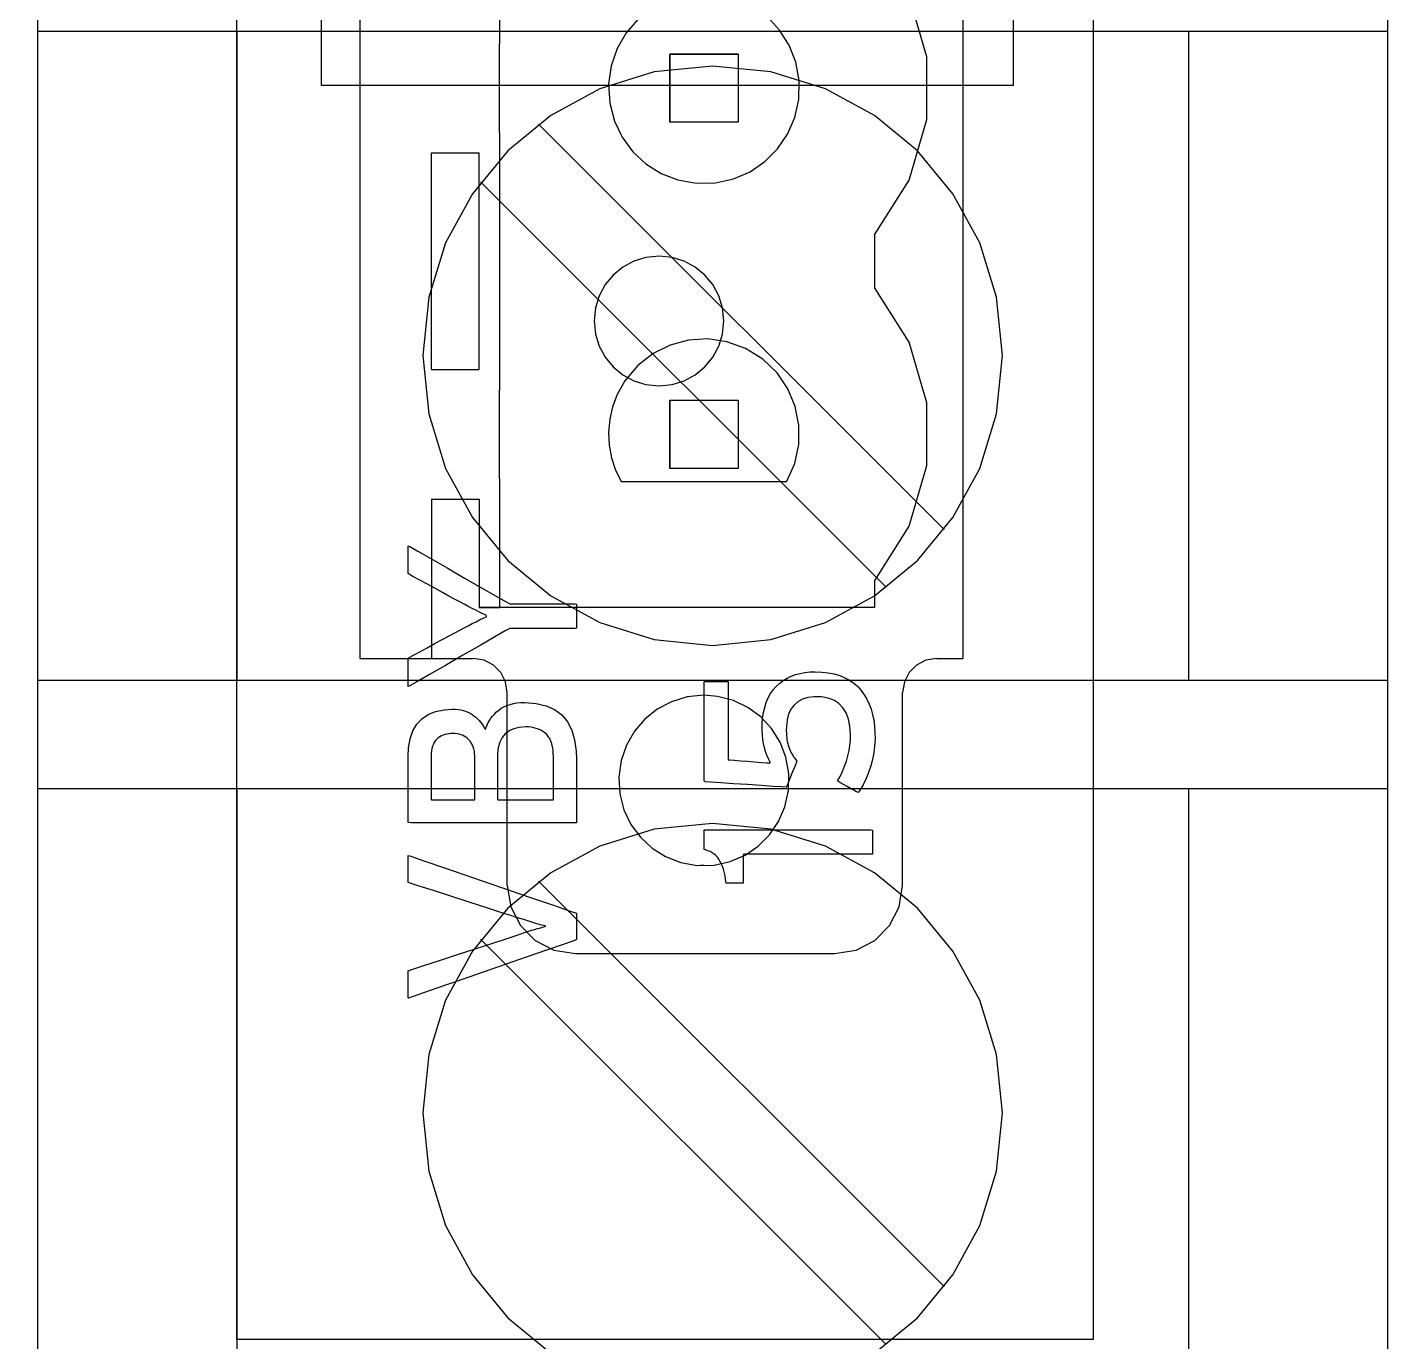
# Model space of a CAD drawing. Extents: x 1 to 47.7, y 0.2 to 33.5.
# Drawn here: x 35.138 to 35.927, y 9.442 to 10.201 of the extents above; entities that cross this region are included whole.
import ezdxf

# ---------------------------------------------------------------- set-up
doc = ezdxf.new("R2010")
doc.units = 0
doc.header["$MEASUREMENT"] = 0
for name, color, linetype in [('1_1__SCREW_TERMINAL_BLOCK_', 7, 'CONTINUOUS'), ('1_2__SCREW_TERMINAL_BLOCK_', 7, 'CONTINUOUS'), ('1_3__CONNECTORIZED_RELAY__', 7, 'CONTINUOUS'), ('1_4__CONNECTORIZED_RELAY__', 7, 'CONTINUOUS')]:
    doc.layers.add(name, color=color, linetype=linetype)

msp = doc.modelspace()

# ---------------------------------------------------------------- linework, layer by layer
at = {"layer": '1_1__SCREW_TERMINAL_BLOCK_'}
for points in [[(35.14413, 11.27718), (35.14413, 11.05647), (35.14413, 10.82495), (35.14413, 10.35542), (35.14413, 10.13039), (35.14413, 10.02314), (35.14413, 9.92049), (35.14413, 9.82325), (35.14413, 9.73222), (35.14413, 9.64822), (35.14413, 9.57206), (35.14413, 9.50455), (35.14413, 9.4465), (35.14413, 9.39873)], [(35.92407, 9.39873), (35.92407, 9.4465), (35.92407, 9.50455), (35.92407, 9.57206), (35.92407, 9.64822), (35.92407, 9.73222), (35.92407, 9.82325), (35.92407, 9.92049), (35.92407, 10.02314), (35.92407, 10.13039), (35.92407, 10.35542), (35.92407, 10.82495), (35.92407, 11.05647), (35.92407, 11.27718)], [(35.14413, 10.1991), (35.92407, 10.1991)], [(35.25917, 10.1991), (35.25917, 9.8241)], [(35.80903, 10.1991), (35.80903, 9.8241)], [(35.43351, 10.14534), (35.66778, 9.91126)], [(35.40009, 10.1121), (35.63436, 9.87783)], [(35.14413, 9.8241), (35.92407, 9.8241)], [(35.14413, 9.76157), (35.92407, 9.76157)], [(35.25917, 9.76157), (35.25917, 9.38657)], [(35.80903, 9.76157), (35.80903, 9.38657)], [(35.62765, 9.43531), (35.65244, 9.45575), (35.6729, 9.48053), (35.68835, 9.50897), (35.69812, 9.5404), (35.70152, 9.57415), (35.69812, 9.60785), (35.68835, 9.63924), (35.6729, 9.66765), (35.65244, 9.6924), (35.62765, 9.71283), (35.59921, 9.72826), (35.5678, 9.73801), (35.5341, 9.74141), (35.50039, 9.73801), (35.46898, 9.72826), (35.44054, 9.71283), (35.41576, 9.6924), (35.3953, 9.66765), (35.37985, 9.63924), (35.37008, 9.60785), (35.36667, 9.57415), (35.37008, 9.5404), (35.37985, 9.50897), (35.3953, 9.48053), (35.41576, 9.45575), (35.44054, 9.43531)], [(35.43351, 9.70799), (35.66778, 9.47373)], [(35.40009, 9.67457), (35.63436, 9.44031)]]:
    msp.add_lwpolyline(points, dxfattribs=at)
msp.add_lwpolyline([(35.5341, 10.17894), (35.50039, 10.17554), (35.46898, 10.16579), (35.44054, 10.15036), (35.41576, 10.12993), (35.3953, 10.10517), (35.37985, 10.07676), (35.37008, 10.04537), (35.36667, 10.01168), (35.37008, 9.97793), (35.37985, 9.94649), (35.3953, 9.91805), (35.41576, 9.89328), (35.44054, 9.87284), (35.46898, 9.8574), (35.50039, 9.84765), (35.5341, 9.84425), (35.5678, 9.84765), (35.59921, 9.8574), (35.62765, 9.87284), (35.65244, 9.89328), (35.6729, 9.91805), (35.68835, 9.94649), (35.69812, 9.97793), (35.70152, 10.01168), (35.69812, 10.04537), (35.68835, 10.07676), (35.6729, 10.10517), (35.65244, 10.12993), (35.62765, 10.15036), (35.59921, 10.16579), (35.5678, 10.17554)], close=True, dxfattribs=at)
at = {"layer": '1_2__SCREW_TERMINAL_BLOCK_'}
for points in [[(35.25909, 11.89332), (35.25909, 9.44332)], [(35.7541, 9.44332), (35.7541, 11.89332)], [(35.3303, 11.49573), (35.3303, 9.83666)], [(35.67868, 11.49573), (35.67868, 9.83666)], [(35.41097, 10.34067), (35.41097, 10.19172)], [(35.62752, 10.08139), (35.64768, 10.11306), (35.65776, 10.14811), (35.65776, 10.18428), (35.64768, 10.21932), (35.62752, 10.25099)], [(35.49084, 10.20589), (35.48411, 10.19807), (35.47892, 10.18908), (35.47548, 10.17912), (35.474, 10.16841), (35.47465, 10.15747), (35.47733, 10.14718), (35.48184, 10.13778), (35.48798, 10.12947), (35.49554, 10.12245), (35.50431, 10.11694), (35.51409, 10.11314), (35.52467, 10.11124), (35.53566, 10.11146), (35.5461, 10.11375), (35.55569, 10.11791), (35.56424, 10.12374), (35.57153, 10.13103), (35.57736, 10.13958), (35.58152, 10.14917), (35.58381, 10.15961), (35.58403, 10.1706), (35.58214, 10.18118), (35.57833, 10.19096), (35.57282, 10.19974), (35.5658, 10.20729)], [(35.41097, 10.18979), (35.41097, 10.19172)], [(35.41097, 10.14256), (35.41097, 10.18979)], [(35.50941, 10.1465), (35.50941, 10.18589)], [(35.50941, 10.18589), (35.54877, 10.18589)], [(35.50941, 10.18589), (35.50941, 10.18589)], [(35.54877, 10.18589), (35.50941, 10.18589)], [(35.50941, 10.18589), (35.50941, 10.1465)], [(35.54877, 10.18589), (35.54877, 10.1465)], [(35.54877, 10.1465), (35.50941, 10.1465)], [(35.41097, 10.14064), (35.41097, 10.14256)], [(35.41097, 10.14064), (35.41097, 9.99171)], [(35.37161, 10.00359), (35.37161, 10.12878)], [(35.37161, 10.12878), (35.39917, 10.12878)], [(35.39917, 10.00359), (35.39917, 10.12878)], [(35.52688, 10.11112), (35.52688, 10.11112)], [(35.62752, 10.08139), (35.62752, 10.05101)], [(35.62752, 9.88139), (35.64768, 9.91307), (35.65776, 9.94811), (35.65776, 9.98427), (35.64768, 10.01932), (35.62752, 10.05101)], [(35.57682, 9.93863), (35.58156, 9.94926), (35.58391, 9.9603), (35.58396, 9.97141), (35.58182, 9.98223), (35.57757, 9.99242), (35.57131, 10.00165), (35.56312, 10.00956), (35.55316, 10.01578), (35.54235, 10.0197), (35.53126, 10.02128), (35.52022, 10.02059), (35.50957, 10.01774), (35.49966, 10.01281), (35.49084, 10.00589), (35.48345, 9.99709), (35.47902, 9.98921), (35.47634, 9.98214), (35.47466, 9.97485), (35.47399, 9.96743), (35.47433, 9.95999), (35.47567, 9.95264), (35.47801, 9.94549), (35.48136, 9.93863)], [(35.37161, 10.00359), (35.39917, 10.00359)], [(35.41097, 9.98981), (35.41097, 9.99171)], [(35.41097, 9.94256), (35.41097, 9.98981)], [(35.50941, 9.94652), (35.50941, 9.98588)], [(35.50941, 9.98588), (35.54877, 9.98588)], [(35.50941, 9.98588), (35.50941, 9.94652)], [(35.50941, 9.98588), (35.50941, 9.98588)], [(35.50941, 9.98588), (35.54877, 9.98588)], [(35.54877, 9.98588), (35.54877, 9.94652)], [(35.54877, 9.94652), (35.50941, 9.94652)], [(35.41097, 9.94066), (35.41097, 9.94256)], [(35.41097, 9.94066), (35.41097, 9.86617)], [(35.57682, 9.93863), (35.48136, 9.93863)], [(35.37161, 9.92878), (35.37161, 9.83666)], [(35.37161, 9.92878), (35.39917, 9.92878)], [(35.39917, 9.92878), (35.39917, 9.86617)], [(35.62752, 9.88139), (35.62752, 9.86617)], [(35.62752, 9.86617), (35.39917, 9.86617)], [(35.39917, 9.86617), (35.41097, 9.86617)], [(35.6157, 9.86617), (35.41097, 9.86617)], [(35.6157, 9.86617), (35.6157, 9.86617)], [(35.62752, 9.86617), (35.6157, 9.86617)], [(35.3303, 9.83666), (35.35192, 9.83666)], [(35.35192, 9.83666), (35.37161, 9.83666)], [(35.37161, 9.83666), (35.39581, 9.83666)], [(35.4155, 9.81696), (35.4145, 9.8232), (35.4117, 9.82861), (35.40744, 9.83286), (35.40203, 9.83566), (35.39581, 9.83666)], [(35.66355, 9.83666), (35.65732, 9.83566), (35.65192, 9.83286), (35.64765, 9.82861), (35.64486, 9.8232), (35.64385, 9.81696)], [(35.66355, 9.83666), (35.67868, 9.83666)], [(35.4155, 9.70555), (35.4155, 9.81696)], [(35.64385, 9.70555), (35.64385, 9.81696)], [(35.52908, 9.71697), (35.52713, 9.71703)], [(35.4155, 9.70555), (35.4155, 9.70555)], [(35.4155, 9.70555), (35.41751, 9.69312), (35.4231, 9.68231), (35.43162, 9.67379), (35.44242, 9.6682), (35.45486, 9.66619)], [(35.60449, 9.66619), (35.61693, 9.6682), (35.62773, 9.67379), (35.63626, 9.68231), (35.64185, 9.69312), (35.64385, 9.70555)], [(35.45329, 9.66622), (35.45332, 9.66622)], [(35.45486, 9.66619), (35.60449, 9.66619)], [(35.25909, 9.44332), (35.7541, 9.44332)]]:
    msp.add_lwpolyline(points, dxfattribs=at)
msp.add_lwpolyline([(35.52908, 9.81539), (35.5194, 9.81444), (35.51036, 9.8117), (35.50214, 9.80737), (35.49494, 9.80162), (35.48893, 9.79465), (35.4843, 9.78662), (35.48123, 9.77773), (35.47991, 9.76816), (35.48049, 9.75839), (35.48288, 9.7492), (35.48691, 9.74081), (35.49238, 9.73339), (35.49913, 9.72713), (35.50696, 9.72221), (35.51569, 9.71882), (35.52514, 9.71713), (35.53496, 9.71732), (35.54428, 9.71936), (35.55284, 9.72308), (35.56047, 9.72828), (35.56698, 9.73479), (35.57218, 9.74242), (35.5759, 9.75098), (35.57794, 9.7603), (35.57813, 9.77012), (35.57645, 9.77957), (35.57305, 9.7883), (35.56813, 9.79613), (35.56187, 9.80288), (35.55445, 9.80836), (35.54606, 9.81238), (35.53687, 9.81478), (35.52908, 9.81539), (35.52908, 9.81539), (35.52908, 9.81539), (35.52908, 9.81539), (35.52908, 9.81539), (35.52908, 9.81539), (35.52908, 9.81539), (35.52908, 9.81539)], close=True, dxfattribs=at)
at = {"layer": '1_3__CONNECTORIZED_RELAY__'}
msp.add_lwpolyline([(34.96791, 10.35292), (35.30794, 10.35292), (35.30794, 10.16791), (35.7079, 10.16791), (35.7079, 10.35292), (36.04792, 10.35292), (36.04792, 10.90275), (35.7079, 10.90275), (35.7079, 11.08776), (35.30794, 11.08776), (35.30794, 10.90275), (34.96791, 10.90275), (34.96791, 10.35292)], dxfattribs=at)
for points in [[(35.50312, 9.99417), (35.51067, 9.99493), (35.51771, 9.99712), (35.52408, 10.00058), (35.52963, 10.00516), (35.5342, 10.01071), (35.53766, 10.01708), (35.53985, 10.02413), (35.54061, 10.03168), (35.53985, 10.03924), (35.53766, 10.04627), (35.5342, 10.05264), (35.52963, 10.05819), (35.52408, 10.06277), (35.51771, 10.06623), (35.51067, 10.06841), (35.50312, 10.06917), (35.49556, 10.06841), (35.48851, 10.06623), (35.48214, 10.06277), (35.47659, 10.05819), (35.47201, 10.05264), (35.46855, 10.04627), (35.46636, 10.03924), (35.4656, 10.03168), (35.46636, 10.02413), (35.46855, 10.01708), (35.47201, 10.01071), (35.47659, 10.00516), (35.48214, 10.00058), (35.48851, 9.99712), (35.49556, 9.99493)], [(35.41697, 9.86814), (35.41839, 9.86814), (35.42219, 9.86814), (35.42765, 9.86814), (35.43405, 9.86814), (35.44068, 9.86814), (35.44682, 9.86814), (35.45176, 9.86814), (35.45478, 9.86814), (35.45538, 9.86806), (35.45538, 9.86719), (35.45538, 9.86555), (35.45538, 9.86339), (35.45538, 9.86098), (35.45538, 9.85858), (35.45538, 9.85646), (35.45538, 9.85487), (35.45538, 9.85409), (35.4546, 9.85404), (35.45138, 9.85404), (35.44629, 9.85404), (35.44007, 9.85404), (35.43343, 9.85404), (35.42707, 9.85404), (35.42173, 9.85404), (35.41811, 9.85404), (35.4169, 9.85403), (35.41435, 9.85257), (35.40826, 9.84907), (35.39974, 9.84417), (35.38988, 9.8385), (35.37976, 9.83269), (35.37049, 9.82737), (35.36316, 9.82315), (35.35887, 9.82069), (35.35819, 9.82043), (35.35819, 9.82155), (35.35819, 9.82355), (35.35819, 9.82612), (35.35819, 9.82896), (35.35819, 9.83176), (35.35819, 9.83421), (35.35819, 9.836), (35.35819, 9.83682), (35.35887, 9.83722), (35.36126, 9.83852), (35.36489, 9.8405), (35.36928, 9.8429), (35.37391, 9.84543), (35.3783, 9.84782), (35.38193, 9.84981), (35.38432, 9.85111), (35.38548, 9.85173), (35.38805, 9.85309), (35.39053, 9.85438), (35.39292, 9.85561), (35.39521, 9.85678), (35.39741, 9.85788), (35.39951, 9.85892), (35.40152, 9.85989), (35.40343, 9.8608), (35.4033, 9.86164), (35.40143, 9.86252), (35.39945, 9.86348), (35.39737, 9.86451), (35.39518, 9.86561), (35.39289, 9.86678), (35.39049, 9.86802), (35.38798, 9.86933), (35.38537, 9.87072), (35.3843, 9.87131), (35.38177, 9.8727), (35.37802, 9.87475), (35.37357, 9.87719), (35.36892, 9.87974), (35.36456, 9.88213), (35.361, 9.88408), (35.35874, 9.88532), (35.35819, 9.88567), (35.35819, 9.88658), (35.35819, 9.88841), (35.35819, 9.89086), (35.35819, 9.89363), (35.35819, 9.89641), (35.35819, 9.89891), (35.35819, 9.90081), (35.35819, 9.90181), (35.35911, 9.90137), (35.36373, 9.89872), (35.37128, 9.89438), (35.38068, 9.88898), (35.39082, 9.88315), (35.40062, 9.87753), (35.40897, 9.87273), (35.41478, 9.86939)], [(35.59336, 9.82898), (35.59725, 9.82882), (35.60091, 9.82839), (35.60433, 9.82771), (35.60751, 9.82676), (35.61046, 9.82556), (35.61317, 9.82409), (35.61564, 9.82237), (35.61788, 9.82038), (35.61988, 9.81814), (35.62165, 9.81571), (35.6232, 9.81311), (35.62453, 9.81034), (35.62564, 9.80739), (35.62653, 9.80428), (35.6272, 9.801), (35.62765, 9.79754), (35.62788, 9.79392), (35.62789, 9.79004), (35.62766, 9.78606), (35.62717, 9.78216), (35.62644, 9.77832), (35.62545, 9.77455), (35.62422, 9.77085), (35.62274, 9.76723), (35.62101, 9.76367), (35.61903, 9.76018), (35.61812, 9.75915), (35.61718, 9.75968), (35.61565, 9.76055), (35.61376, 9.76162), (35.61172, 9.76278), (35.60974, 9.76391), (35.60802, 9.76488), (35.6068, 9.76558), (35.60627, 9.76588), (35.60769, 9.76849), (35.60912, 9.77143), (35.61036, 9.7744), (35.61141, 9.77738), (35.61227, 9.78039), (35.61294, 9.78341), (35.61342, 9.78645), (35.61371, 9.78951), (35.6138, 9.79281), (35.61343, 9.79752), (35.61257, 9.80166), (35.6112, 9.80523), (35.60934, 9.80822), (35.60698, 9.81064), (35.60411, 9.81249), (35.60075, 9.81376), (35.59689, 9.81446), (35.59274, 9.81455), (35.58915, 9.81406), (35.58602, 9.8131), (35.58333, 9.81167), (35.5811, 9.80976), (35.57932, 9.80737), (35.57799, 9.80451), (35.57712, 9.80118), (35.57669, 9.79737), (35.57665, 9.79478), (35.57669, 9.79349), (35.57677, 9.79223), (35.57689, 9.79101), (35.57704, 9.78983), (35.57724, 9.78869), (35.57747, 9.78758), (35.57775, 9.78651), (35.57806, 9.78548), (35.57845, 9.78449), (35.57887, 9.78352), (35.57933, 9.78258), (35.57982, 9.78165), (35.58035, 9.78074), (35.5809, 9.77985), (35.58149, 9.77898), (35.58211, 9.77812), (35.58276, 9.77729), (35.58254, 9.77675), (35.58196, 9.7753), (35.58111, 9.77322), (35.58011, 9.77077), (35.57907, 9.76822), (35.5781, 9.76582), (35.5773, 9.76386), (35.57678, 9.76259), (35.57656, 9.76227), (35.57414, 9.76243), (35.56906, 9.76278), (35.56215, 9.76324), (35.55426, 9.76378), (35.54623, 9.76432), (35.5389, 9.76482), (35.53312, 9.76521), (35.52972, 9.76544), (35.52917, 9.76591), (35.52917, 9.76966), (35.52917, 9.77644), (35.52917, 9.78521), (35.52917, 9.79496), (35.52917, 9.80464), (35.52917, 9.81325), (35.52917, 9.81974), (35.52917, 9.82309), (35.5294, 9.82334), (35.53048, 9.82334), (35.53223, 9.82334), (35.5344, 9.82334), (35.53675, 9.82334), (35.53903, 9.82334), (35.54099, 9.82334), (35.5424, 9.82334), (35.543, 9.82334), (35.54301, 9.82204), (35.54301, 9.81795), (35.54301, 9.81186), (35.54301, 9.80456), (35.54301, 9.79686), (35.54301, 9.78957), (35.54301, 9.78347), (35.54301, 9.77939), (35.54302, 9.77809), (35.5441, 9.77801), (35.54661, 9.77782), (35.55011, 9.77756), (35.55418, 9.77725), (35.55837, 9.77694), (35.56224, 9.77665), (35.56536, 9.77642), (35.56729, 9.77628), (35.56733, 9.77684), (35.56632, 9.77871), (35.56543, 9.78071), (35.56467, 9.78283), (35.56403, 9.78508), (35.56352, 9.78745), (35.56312, 9.78994), (35.56285, 9.79256), (35.5627, 9.7953), (35.56273, 9.79859), (35.56299, 9.80208), (35.56347, 9.80536), (35.56416, 9.80842), (35.56507, 9.81127), (35.56619, 9.81391), (35.56754, 9.81633), (35.56909, 9.81854), (35.57087, 9.82054), (35.57283, 9.82231), (35.57493, 9.82387), (35.57716, 9.82522), (35.57952, 9.82637), (35.58202, 9.82731), (35.58466, 9.82804), (35.58742, 9.82856), (35.59032, 9.82887)], [(35.42556, 9.81127), (35.43213, 9.81074), (35.43788, 9.80936), (35.44281, 9.80712), (35.44693, 9.80402), (35.45023, 9.80007), (35.45272, 9.79526), (35.45439, 9.78958), (35.45525, 9.78305), (35.45538, 9.77876), (35.45538, 9.77622), (35.45538, 9.77164), (35.45538, 9.76575), (35.45538, 9.75927), (35.45538, 9.75291), (35.45538, 9.74738), (35.45538, 9.7434), (35.45538, 9.74169), (35.45245, 9.74167), (35.44326, 9.74167), (35.42962, 9.74167), (35.41339, 9.74167), (35.39644, 9.74167), (35.38063, 9.74167), (35.36782, 9.74167), (35.35987, 9.74167), (35.35819, 9.74184), (35.35819, 9.7442), (35.35819, 9.74873), (35.35819, 9.75471), (35.35819, 9.76139), (35.35819, 9.76803), (35.35819, 9.77388), (35.35819, 9.77821), (35.35819, 9.78028), (35.35843, 9.78494), (35.35933, 9.7902), (35.36092, 9.79477), (35.36319, 9.79863), (35.36614, 9.80178), (35.36977, 9.80424), (35.37408, 9.80599), (35.37908, 9.80704), (35.38381, 9.80737), (35.38546, 9.8073), (35.38704, 9.80715), (35.38856, 9.8069), (35.39001, 9.80656), (35.39139, 9.80613), (35.3927, 9.80561), (35.39395, 9.805), (35.39513, 9.80429), (35.39624, 9.80351), (35.39728, 9.80267), (35.39827, 9.80178), (35.3992, 9.80084), (35.40007, 9.79983), (35.40089, 9.79877), (35.40164, 9.79765), (35.40234, 9.79648), (35.40295, 9.79554), (35.40333, 9.79691), (35.40383, 9.79826), (35.40445, 9.79958), (35.40518, 9.80088), (35.40603, 9.80214), (35.40699, 9.80337), (35.40807, 9.80458), (35.40926, 9.80576), (35.41057, 9.80689), (35.412, 9.80789), (35.41356, 9.80876), (35.41525, 9.8095), (35.41706, 9.81011), (35.419, 9.81059), (35.42106, 9.81094), (35.42325, 9.81117)], [(35.42597, 9.79715), (35.42238, 9.79685), (35.41924, 9.79609), (35.41655, 9.79487), (35.41431, 9.79318), (35.41252, 9.79102), (35.41118, 9.7884), (35.41029, 9.78532), (35.40985, 9.78176), (35.4098, 9.78001), (35.4098, 9.77782), (35.4098, 9.77431), (35.4098, 9.77), (35.4098, 9.76543), (35.4098, 9.76112), (35.4098, 9.75761), (35.4098, 9.75541), (35.40995, 9.75495), (35.41202, 9.75495), (35.41598, 9.75495), (35.42117, 9.75495), (35.42691, 9.75495), (35.43255, 9.75495), (35.4374, 9.75495), (35.4408, 9.75495), (35.44208, 9.75495), (35.44208, 9.75595), (35.44208, 9.7586), (35.44208, 9.76238), (35.44208, 9.76676), (35.44208, 9.77124), (35.44208, 9.77528), (35.44208, 9.77836), (35.44208, 9.77997), (35.44206, 9.78155), (35.4419, 9.78362), (35.44162, 9.78553), (35.44121, 9.78729), (35.44066, 9.78889), (35.43999, 9.79033), (35.43918, 9.79161), (35.43824, 9.79274), (35.43719, 9.7937), (35.43607, 9.7945), (35.43488, 9.79521), (35.4336, 9.7958), (35.43224, 9.79628), (35.4308, 9.79666), (35.42927, 9.79693), (35.42766, 9.79709)], [(35.38424, 9.79328), (35.38297, 9.79324), (35.38175, 9.79313), (35.38059, 9.79293), (35.37947, 9.79266), (35.37841, 9.79231), (35.37739, 9.79188), (35.37643, 9.79137), (35.37552, 9.79078), (35.37469, 9.79007), (35.37396, 9.78921), (35.37333, 9.78824), (35.37279, 9.78716), (35.37235, 9.78599), (35.37199, 9.7847), (35.37173, 9.78331), (35.37156, 9.78182), (35.37149, 9.78022), (35.37149, 9.77925), (35.37149, 9.77668), (35.37149, 9.773), (35.37149, 9.7687), (35.37149, 9.76428), (35.37149, 9.76022), (35.37149, 9.75703), (35.37149, 9.7552), (35.37174, 9.75495), (35.37356, 9.75495), (35.37674, 9.75495), (35.38077, 9.75495), (35.38518, 9.75495), (35.38946, 9.75495), (35.39312, 9.75495), (35.39568, 9.75495), (35.39665, 9.75495), (35.39665, 9.75592), (35.39665, 9.75849), (35.39665, 9.76217), (35.39665, 9.76647), (35.39665, 9.77089), (35.39665, 9.77495), (35.39665, 9.77814), (35.39665, 9.77997), (35.39664, 9.78064), (35.39661, 9.78145), (35.39655, 9.78224), (35.39645, 9.78299), (35.39633, 9.78371), (35.39617, 9.7844), (35.39597, 9.78505), (35.39575, 9.78567), (35.39549, 9.78625), (35.39523, 9.78682), (35.39495, 9.78736), (35.39466, 9.78788), (35.39434, 9.78837), (35.39401, 9.78885), (35.39366, 9.7893), (35.3933, 9.78972), (35.39291, 9.79013), (35.3923, 9.79066), (35.39144, 9.79127), (35.39055, 9.79181), (35.3896, 9.79226), (35.38862, 9.79262), (35.38759, 9.79291), (35.38651, 9.79312), (35.3854, 9.79324)], [(35.62636, 9.72352), (35.6235, 9.72352), (35.61592, 9.72352), (35.60506, 9.72352), (35.59238, 9.72352), (35.57933, 9.72352), (35.56737, 9.72352), (35.55797, 9.72352), (35.55257, 9.72352), (35.55183, 9.72336), (35.55183, 9.72215), (35.55183, 9.72004), (35.55183, 9.71736), (35.55183, 9.71444), (35.55183, 9.7116), (35.55183, 9.70917), (35.55183, 9.70747), (35.55183, 9.70683), (35.55144, 9.70683), (35.55042, 9.70683), (35.54896, 9.70683), (35.54725, 9.70683), (35.54549, 9.70683), (35.54388, 9.70683), (35.54262, 9.70683), (35.54189, 9.70683), (35.54172, 9.70769), (35.54152, 9.70938), (35.54126, 9.71102), (35.54094, 9.71259), (35.54055, 9.7141), (35.54009, 9.71556), (35.53957, 9.71696), (35.53898, 9.7183), (35.53833, 9.71958), (35.53762, 9.72076), (35.53682, 9.72184), (35.53592, 9.72281), (35.53491, 9.72367), (35.53381, 9.72443), (35.53261, 9.72507), (35.53131, 9.72561), (35.52991, 9.72605), (35.52917, 9.72634), (35.52917, 9.72716), (35.52917, 9.7286), (35.52917, 9.73043), (35.52917, 9.73243), (35.52917, 9.73437), (35.52917, 9.73603), (35.52917, 9.73719), (35.52917, 9.73763), (35.53289, 9.73763), (35.54278, 9.73763), (35.55695, 9.73763), (35.57348, 9.73763), (35.59049, 9.73763), (35.60608, 9.73763), (35.61835, 9.73763), (35.62539, 9.73763), (35.62636, 9.73749), (35.62636, 9.73647), (35.62636, 9.73469), (35.62636, 9.73242), (35.62636, 9.72996), (35.62636, 9.72756), (35.62636, 9.7255), (35.62636, 9.72406)], [(35.45538, 9.68951), (35.45538, 9.68894), (35.45538, 9.68741), (35.45538, 9.68523), (35.45538, 9.68267), (35.45538, 9.68001), (35.45538, 9.67755), (35.45538, 9.67557), (35.45538, 9.67436), (35.45487, 9.67395), (35.44887, 9.67187), (35.43752, 9.66792), (35.42263, 9.66275), (35.40602, 9.65697), (35.38948, 9.65123), (35.37484, 9.64614), (35.3639, 9.64234), (35.35848, 9.64045), (35.35819, 9.64067), (35.35819, 9.642), (35.35819, 9.6441), (35.35819, 9.64667), (35.35819, 9.64941), (35.35819, 9.65203), (35.35819, 9.65424), (35.35819, 9.65573), (35.35822, 9.65623), (35.36091, 9.65711), (35.36733, 9.65921), (35.37633, 9.66215), (35.38674, 9.66556), (35.39741, 9.66905), (35.40719, 9.67224), (35.41492, 9.67477), (35.41946, 9.67625), (35.42063, 9.67665), (35.42167, 9.677), (35.42273, 9.67736), (35.42381, 9.67772), (35.42491, 9.67809), (35.42603, 9.67846), (35.42717, 9.67884), (35.42833, 9.67922), (35.42951, 9.67962), (35.43071, 9.67996), (35.43185, 9.68028), (35.43293, 9.68058), (35.43394, 9.68086), (35.4349, 9.68111), (35.43578, 9.68135), (35.43661, 9.68157), (35.43737, 9.68177), (35.43782, 9.68194), (35.4371, 9.68212), (35.43632, 9.68233), (35.43547, 9.68257), (35.43456, 9.68283), (35.43358, 9.68312), (35.43254, 9.68344), (35.43144, 9.68379), (35.43028, 9.68417), (35.42906, 9.68455), (35.42786, 9.68491), (35.42668, 9.68526), (35.42553, 9.68561), (35.4244, 9.68595), (35.42329, 9.68628), (35.42221, 9.68661), (35.42116, 9.68694), (35.42012, 9.68725), (35.41812, 9.6879), (35.4123, 9.68978), (35.40371, 9.69256), (35.39349, 9.69586), (35.38281, 9.69932), (35.3728, 9.70255), (35.36463, 9.7052), (35.35944, 9.70687), (35.35819, 9.70732), (35.35819, 9.70819), (35.35819, 9.70995), (35.35819, 9.7123), (35.35819, 9.71495), (35.35819, 9.71762), (35.35819, 9.72001), (35.35819, 9.72183), (35.35819, 9.72279), (35.3597, 9.72236), (35.36734, 9.71973), (35.37983, 9.71544), (35.39537, 9.71011), (35.41215, 9.70435), (35.42834, 9.69879), (35.44216, 9.69405), (35.45177, 9.69075)]]:
    msp.add_lwpolyline(points, close=True, dxfattribs=at)
at = {"layer": '1_4__CONNECTORIZED_RELAY__'}
for points in [[(35.25909, 11.89332), (35.25909, 9.44332)], [(35.7541, 9.44332), (35.7541, 11.89332)], [(35.3303, 11.49573), (35.3303, 9.83666)], [(35.67868, 11.49573), (35.67868, 9.83666)], [(35.41097, 10.34067), (35.41097, 10.19172)], [(35.62752, 10.08139), (35.64768, 10.11306), (35.65776, 10.14811), (35.65776, 10.18428), (35.64768, 10.21932), (35.62752, 10.25099)], [(35.49084, 10.20589), (35.48411, 10.19807), (35.47892, 10.18908), (35.47548, 10.17912), (35.474, 10.16841), (35.47465, 10.15747), (35.47733, 10.14718), (35.48184, 10.13778), (35.48798, 10.12947), (35.49554, 10.12245), (35.50431, 10.11694), (35.51409, 10.11314), (35.52467, 10.11124), (35.53566, 10.11146), (35.5461, 10.11375), (35.55569, 10.11791), (35.56424, 10.12374), (35.57153, 10.13103), (35.57736, 10.13958), (35.58152, 10.14917), (35.58381, 10.15961), (35.58403, 10.1706), (35.58214, 10.18118), (35.57833, 10.19096), (35.57282, 10.19974), (35.5658, 10.20729)], [(35.41097, 10.18979), (35.41097, 10.19172)], [(35.41097, 10.14256), (35.41097, 10.18979)], [(35.50941, 10.1465), (35.50941, 10.18589)], [(35.50941, 10.18589), (35.54877, 10.18589)], [(35.50941, 10.18589), (35.50941, 10.18589)], [(35.54877, 10.18589), (35.50941, 10.18589)], [(35.50941, 10.18589), (35.50941, 10.1465)], [(35.54877, 10.18589), (35.54877, 10.1465)], [(35.54877, 10.1465), (35.50941, 10.1465)], [(35.41097, 10.14064), (35.41097, 10.14256)], [(35.41097, 10.14064), (35.41097, 9.99171)], [(35.37161, 10.00359), (35.37161, 10.12878)], [(35.37161, 10.12878), (35.39917, 10.12878)], [(35.39917, 10.00359), (35.39917, 10.12878)], [(35.52688, 10.11112), (35.52688, 10.11112)], [(35.62752, 10.08139), (35.62752, 10.05101)], [(35.62752, 9.88139), (35.64768, 9.91307), (35.65776, 9.94811), (35.65776, 9.98427), (35.64768, 10.01932), (35.62752, 10.05101)], [(35.57682, 9.93863), (35.58156, 9.94926), (35.58391, 9.9603), (35.58396, 9.97141), (35.58182, 9.98223), (35.57757, 9.99242), (35.57131, 10.00165), (35.56312, 10.00956), (35.55316, 10.01578), (35.54235, 10.0197), (35.53126, 10.02128), (35.52022, 10.02059), (35.50957, 10.01774), (35.49966, 10.01281), (35.49084, 10.00589), (35.48345, 9.99709), (35.47902, 9.98921), (35.47634, 9.98214), (35.47466, 9.97485), (35.47399, 9.96743), (35.47433, 9.95999), (35.47567, 9.95264), (35.47801, 9.94549), (35.48136, 9.93863)], [(35.37161, 10.00359), (35.39917, 10.00359)], [(35.41097, 9.98981), (35.41097, 9.99171)], [(35.41097, 9.94256), (35.41097, 9.98981)], [(35.50941, 9.94652), (35.50941, 9.98588)], [(35.50941, 9.98588), (35.54877, 9.98588)], [(35.50941, 9.98588), (35.50941, 9.94652)], [(35.50941, 9.98588), (35.50941, 9.98588)], [(35.50941, 9.98588), (35.54877, 9.98588)], [(35.54877, 9.98588), (35.54877, 9.94652)], [(35.54877, 9.94652), (35.50941, 9.94652)], [(35.41097, 9.94066), (35.41097, 9.94256)], [(35.41097, 9.94066), (35.41097, 9.86617)], [(35.57682, 9.93863), (35.48136, 9.93863)], [(35.37161, 9.92878), (35.37161, 9.83666)], [(35.37161, 9.92878), (35.39917, 9.92878)], [(35.39917, 9.92878), (35.39917, 9.86617)], [(35.62752, 9.88139), (35.62752, 9.86617)], [(35.62752, 9.86617), (35.39917, 9.86617)], [(35.39917, 9.86617), (35.41097, 9.86617)], [(35.6157, 9.86617), (35.41097, 9.86617)], [(35.6157, 9.86617), (35.6157, 9.86617)], [(35.62752, 9.86617), (35.6157, 9.86617)], [(35.3303, 9.83666), (35.35192, 9.83666)], [(35.35192, 9.83666), (35.37161, 9.83666)], [(35.37161, 9.83666), (35.39581, 9.83666)], [(35.4155, 9.81696), (35.4145, 9.8232), (35.4117, 9.82861), (35.40744, 9.83286), (35.40203, 9.83566), (35.39581, 9.83666)], [(35.66355, 9.83666), (35.65732, 9.83566), (35.65192, 9.83286), (35.64765, 9.82861), (35.64486, 9.8232), (35.64385, 9.81696)], [(35.66355, 9.83666), (35.67868, 9.83666)], [(35.4155, 9.70555), (35.4155, 9.81696)], [(35.64385, 9.70555), (35.64385, 9.81696)], [(35.52908, 9.71697), (35.52713, 9.71703)], [(35.4155, 9.70555), (35.4155, 9.70555)], [(35.4155, 9.70555), (35.41751, 9.69312), (35.4231, 9.68231), (35.43162, 9.67379), (35.44242, 9.6682), (35.45486, 9.66619)], [(35.60449, 9.66619), (35.61693, 9.6682), (35.62773, 9.67379), (35.63626, 9.68231), (35.64185, 9.69312), (35.64385, 9.70555)], [(35.45329, 9.66622), (35.45332, 9.66622)], [(35.45486, 9.66619), (35.60449, 9.66619)], [(35.25909, 9.44332), (35.7541, 9.44332)]]:
    msp.add_lwpolyline(points, dxfattribs=at)
msp.add_lwpolyline([(35.52908, 9.81539), (35.5194, 9.81444), (35.51036, 9.8117), (35.50214, 9.80737), (35.49494, 9.80162), (35.48893, 9.79465), (35.4843, 9.78662), (35.48123, 9.77773), (35.47991, 9.76816), (35.48049, 9.75839), (35.48288, 9.7492), (35.48691, 9.74081), (35.49238, 9.73339), (35.49913, 9.72713), (35.50696, 9.72221), (35.51569, 9.71882), (35.52514, 9.71713), (35.53496, 9.71732), (35.54428, 9.71936), (35.55284, 9.72308), (35.56047, 9.72828), (35.56698, 9.73479), (35.57218, 9.74242), (35.5759, 9.75098), (35.57794, 9.7603), (35.57813, 9.77012), (35.57645, 9.77957), (35.57305, 9.7883), (35.56813, 9.79613), (35.56187, 9.80288), (35.55445, 9.80836), (35.54606, 9.81238), (35.53687, 9.81478), (35.52908, 9.81539), (35.52908, 9.81539), (35.52908, 9.81539), (35.52908, 9.81539), (35.52908, 9.81539), (35.52908, 9.81539), (35.52908, 9.81539), (35.52908, 9.81539)], close=True, dxfattribs=at)

doc.saveas('drawing.dxf')
